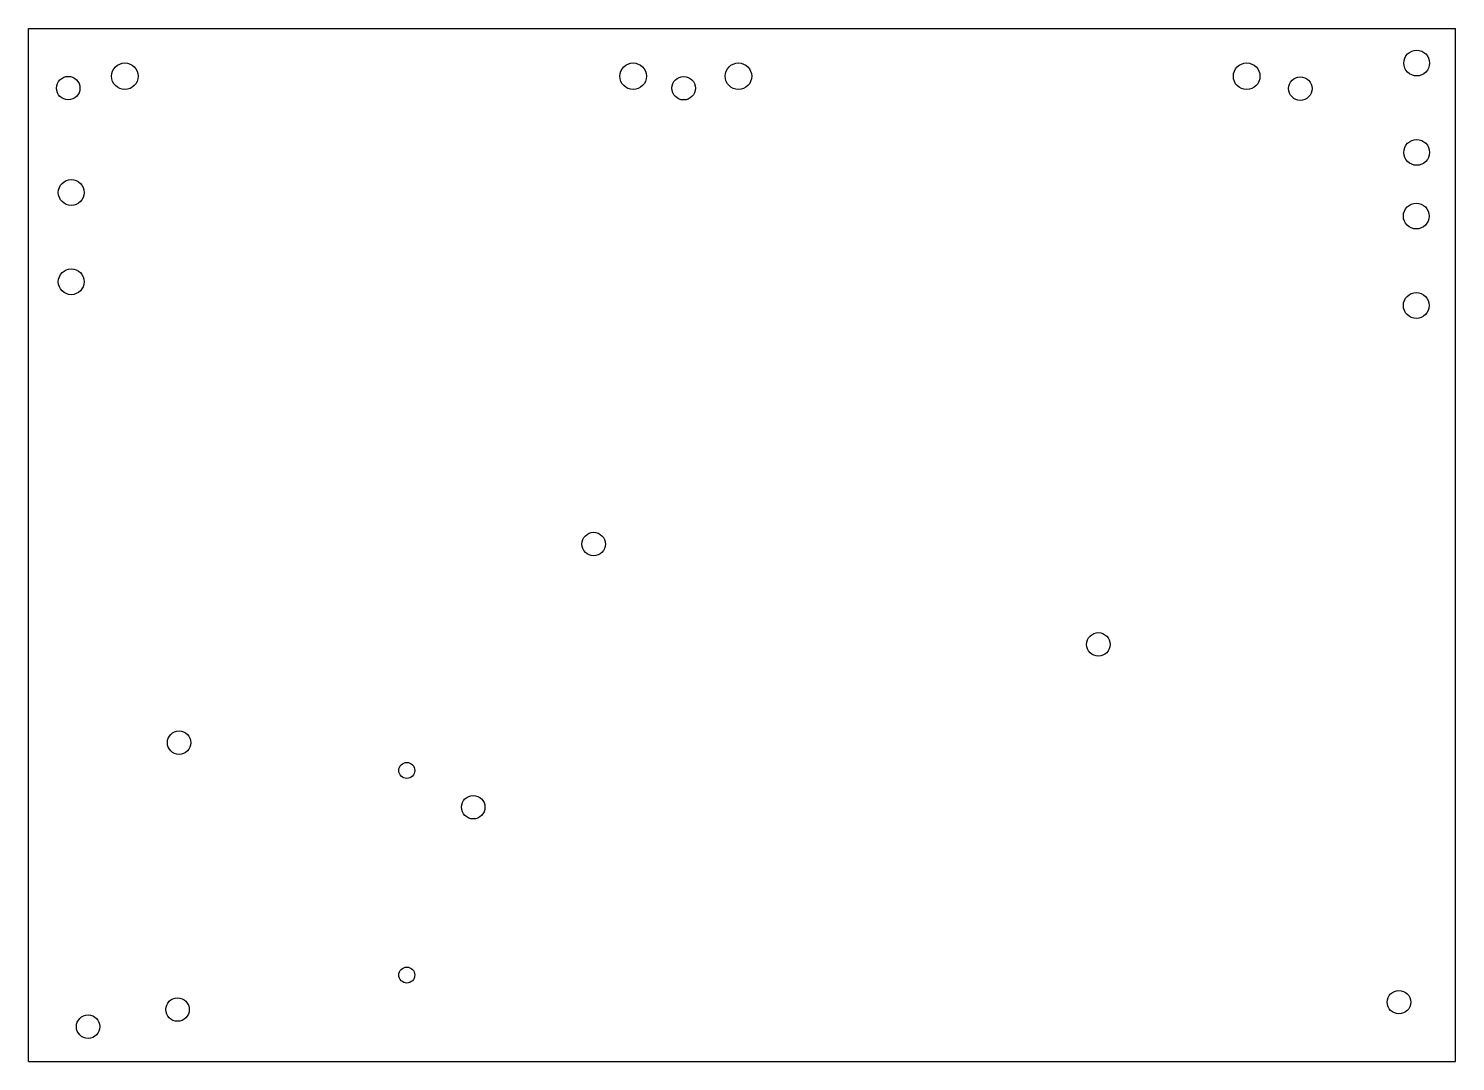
# Model space of a CAD drawing. Header units: millimetres. Extents: x -3 to 180, y -132 to 0.
import ezdxf

# ---------------------------------------------------------------- set-up
doc = ezdxf.new("R2010")
doc.units = ezdxf.units.MM

msp = doc.modelspace()

# ---------------------------------------------------------------- linework, layer by layer
for points in [[(-2.54, 0), (180, 0)], [(-2.54, -132.08), (-2.54, 0)], [(180, -132.08), (180, 0)], [(-2.54, -132.08), (180, -132.08)]]:
    msp.add_lwpolyline(points)
for centre, radius in [((175.04, -4.41), 1.65), ((9.78, -6.1), 1.7), ((74.8, -6.1), 1.7), ((88.27, -6.1), 1.7), ((153.29, -6.1), 1.7), ((2.54, -7.62), 1.5), ((81.27, -7.63), 1.5), ((160.15, -7.68), 1.5), ((175.04, -15.84), 1.65), ((2.92, -20.96), 1.65), ((174.99, -23.98), 1.65), ((2.92, -32.38), 1.65), ((174.99, -35.41), 1.65), ((69.75, -65.92), 1.5), ((134.32, -78.75), 1.5), ((16.72, -91.32), 1.5), ((45.85, -94.87), 1.02), ((54.35, -99.57), 1.5), ((45.85, -121.03), 1.02), ((16.52, -125.45), 1.5), ((172.77, -124.5), 1.5), ((5.08, -127.63), 1.5)]:
    msp.add_circle(centre, radius)

doc.saveas('drawing.dxf')
